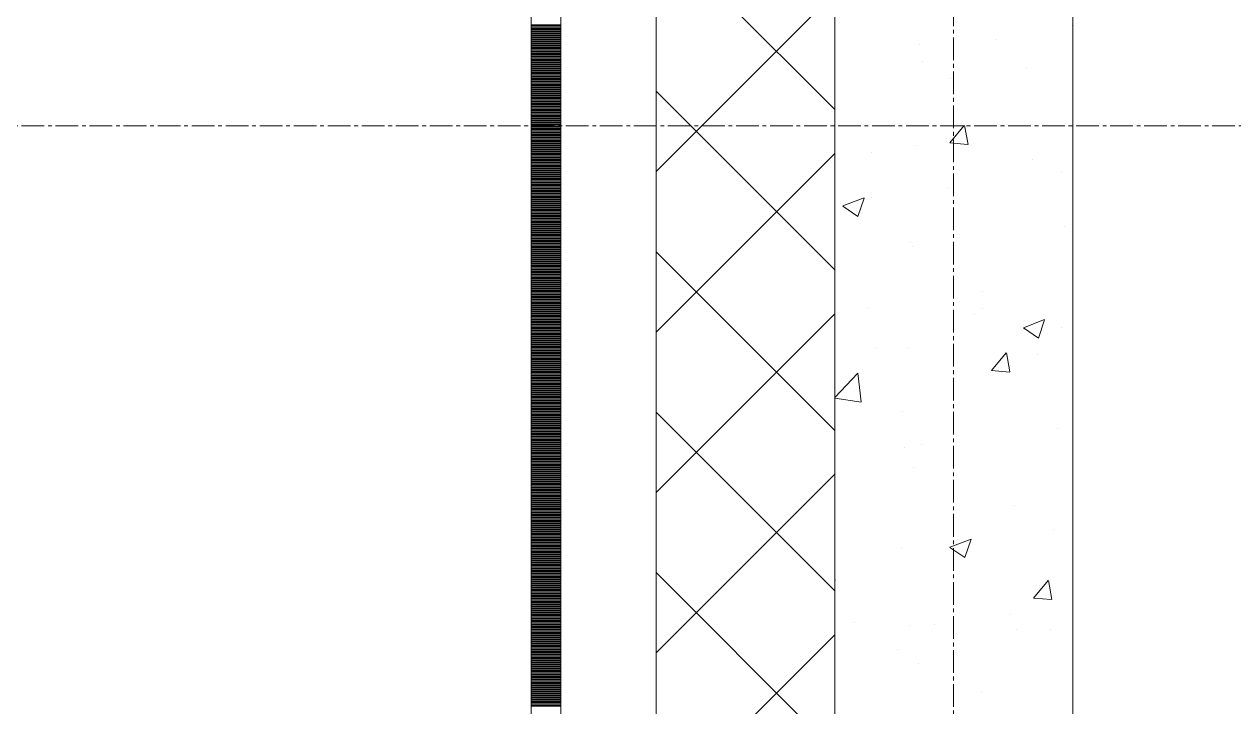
# Model space of a CAD drawing. Header units: millimetres. Extents: x 538266 to 1167394, y 114608 to 637157.
# Drawn here: x 828457 to 829473, y 196925 to 197498 of the extents above; entities that cross this region are included whole.
import ezdxf
from ezdxf.enums import TextEntityAlignment as Align

# ---------------------------------------------------------------- set-up
doc = ezdxf.new("R2010")
doc.units = ezdxf.units.MM
doc.linetypes.add('CENTER2', pattern=[28.575, 19.05, -3.175, 3.175, -3.175])
doc.linetypes.add('DASHED', pattern=[19.05, 12.7, -6.35])
doc.layers.get('Defpoints').update_dxf_attribs({"color": 140})
doc.layers.add('АР_Делит', color=120, linetype='Continuous', lineweight=0, plot=False)
for name, color, linetype, lineweight in [('АР_Стены ПЕНОблок', 52, 'Continuous', 20), ('АР_Тонкая', 254, 'Continuous', 5), ('АР_Утеплитель', 31, 'Continuous', 0), ('АР_Штриховка', 8, 'Continuous', 0)]:
    doc.layers.add(name, color=color, linetype=linetype, lineweight=lineweight)
doc.layers.add('РД_Оси_100', color=7, linetype='Continuous', lineweight=0, true_color=0x525252)
doc.styles.add('style1', font='ARIALN.TTF')

# ---------------------------------------------------------------- blocks, each defined once
blk = doc.blocks.new('2_этаж')
at = {"layer": 'АР_Стены ПЕНОблок', "color": 18, "linetype": 'Continuous', "lineweight": 20, "true_color": 0x000000}
for p, q in [((672773.6, 213213.2), (672773.6, 137013.2)), ((672973.6, 137013.2), (672973.6, 213213.2))]:
    blk.add_line(p, q, dxfattribs=at)
at = {"layer": 'АР_Тонкая', "color": 18, "linetype": 'Continuous', "lineweight": 5, "true_color": 0x000000}
for p, q in [((672518.6, 213213.2), (672518.6, 137013.2)), ((672543.6, 213213.2), (672543.6, 137013.2)), ((672543.6, 137013.2), (672543.6, 213213.2)), ((672623.6, 137013.2), (672623.6, 213213.2))]:
    blk.add_line(p, q, dxfattribs=at)
at = {"layer": 'АР_Утеплитель', "color": 18, "linetype": 'Continuous', "lineweight": 0, "true_color": 0x000000}
for p, q in [((672623.6, 213213.2), (672623.6, 137013.2)), ((672773.6, 137013.2), (672773.6, 213213.2))]:
    blk.add_line(p, q, dxfattribs=at)
at = {"layer": 'АР_Штриховка', "color": 18, "linetype": 'Continuous', "lineweight": 0, "true_color": 0x000000}
for p, q in [((672773.6, 197426.9), (672623.6, 197576.9)), ((672623.6, 197374.8), (672773.6, 197524.8)), ((672518.6, 197498), (672543.6, 197498)), ((672518.6, 197497), (672543.6, 197497)), ((672518.6, 197496), (672543.6, 197496)), ((672518.6, 197495), (672543.6, 197495)), ((672518.6, 197494), (672543.6, 197494)), ((672973.1, 197497.5), (672973.1, 197497.5)), ((672518.6, 197493), (672543.6, 197493)), ((672518.6, 197492), (672543.6, 197492)), ((672518.6, 197491), (672543.6, 197491)), ((672518.6, 197490), (672543.6, 197490)), ((672518.6, 197489), (672543.6, 197489)), ((672518.6, 197488), (672543.6, 197488)), ((672518.6, 197487), (672543.6, 197487)), ((672518.6, 197486), (672543.6, 197486)), ((672518.6, 197485), (672543.6, 197485)), ((672518.6, 197484), (672543.6, 197484)), ((672908.5, 197485.6), (672908.5, 197485.6)), ((672518.6, 197483), (672543.6, 197483)), ((672518.6, 197482), (672543.6, 197482)), ((672518.6, 197481), (672543.6, 197481)), ((672518.6, 197480), (672543.6, 197480)), ((672518.6, 197479), (672543.6, 197479)), ((672518.6, 197478), (672543.6, 197478)), ((672518.6, 197477), (672543.6, 197477)), ((672518.6, 197476), (672543.6, 197476)), ((672518.6, 197475), (672543.6, 197475)), ((672518.6, 197474), (672543.6, 197474)), ((672844.8, 197481.2), (672844.8, 197481.2)), ((672518.6, 197473), (672543.6, 197473)), ((672518.6, 197472), (672543.6, 197472)), ((672518.6, 197471), (672543.6, 197471)), ((672518.6, 197470), (672543.6, 197470)), ((672518.6, 197469), (672543.6, 197469)), ((672518.6, 197468), (672543.6, 197468)), ((672518.6, 197467), (672543.6, 197467)), ((672518.6, 197466), (672543.6, 197466)), ((672518.6, 197465), (672543.6, 197465)), ((672518.6, 197464), (672543.6, 197464)), ((672847.5, 197467), (672847.5, 197467)), ((672518.6, 197463), (672543.6, 197463)), ((672518.6, 197462), (672543.6, 197462)), ((672518.6, 197461), (672543.6, 197461)), ((672518.6, 197460), (672543.6, 197460)), ((672518.6, 197459), (672543.6, 197459)), ((672518.6, 197458), (672543.6, 197458)), ((672518.6, 197457), (672543.6, 197457)), ((672518.6, 197456), (672543.6, 197456)), ((672518.6, 197455), (672543.6, 197455)), ((672518.6, 197454), (672543.6, 197454)), ((672518.6, 197453), (672543.6, 197453)), ((672871.2, 197453.1), (672871.2, 197453.1)), ((672934.8, 197461.4), (672934.8, 197461.4)), ((672518.6, 197452), (672543.6, 197452)), ((672518.6, 197451), (672543.6, 197451)), ((672518.6, 197450), (672543.6, 197450)), ((672518.6, 197449), (672543.6, 197449)), ((672518.6, 197448), (672543.6, 197448)), ((672518.6, 197447), (672543.6, 197447)), ((672518.6, 197446), (672543.6, 197446)), ((672518.6, 197445), (672543.6, 197445)), ((672518.6, 197444), (672543.6, 197444)), ((672518.6, 197443), (672543.6, 197443)), ((672518.6, 197442), (672543.6, 197442)), ((672518.6, 197441), (672543.6, 197441)), ((672518.6, 197440), (672543.6, 197440)), ((672518.6, 197439), (672543.6, 197439)), ((672518.6, 197438), (672543.6, 197438)), ((672518.6, 197437), (672543.6, 197437)), ((672518.6, 197436), (672543.6, 197436)), ((672518.6, 197435), (672543.6, 197435)), ((672518.6, 197434), (672543.6, 197434)), ((672518.6, 197433), (672543.6, 197433)), ((672773.6, 197292.2), (672623.6, 197442.2)), ((672518.6, 197432), (672543.6, 197432)), ((672518.6, 197431), (672543.6, 197431)), ((672518.6, 197430), (672543.6, 197430)), ((672518.6, 197429), (672543.6, 197429)), ((672518.6, 197428), (672543.6, 197428)), ((672518.6, 197427), (672543.6, 197427)), ((672518.6, 197426), (672543.6, 197426)), ((672518.6, 197425), (672543.6, 197425)), ((672518.6, 197424), (672543.6, 197424)), ((672518.6, 197423), (672543.6, 197423)), ((672518.6, 197422), (672543.6, 197422)), ((672518.6, 197421), (672543.6, 197421)), ((672518.6, 197420), (672543.6, 197420)), ((672518.6, 197419), (672543.6, 197419)), ((672518.6, 197418), (672543.6, 197418)), ((672518.6, 197417), (672543.6, 197417)), ((672518.6, 197416), (672543.6, 197416)), ((672518.6, 197415), (672543.6, 197415)), ((672518.6, 197414), (672543.6, 197414)), ((672518.6, 197413), (672543.6, 197413)), ((672870.2, 197398.9), (672882.4, 197413.5)), ((672885.6, 197397.6), (672882.7, 197413.6)), ((672970, 197412.9), (672970, 197412.9)), ((672518.6, 197412), (672543.6, 197412)), ((672518.6, 197411), (672543.6, 197411)), ((672518.6, 197410), (672543.6, 197410)), ((672518.6, 197409), (672543.6, 197409)), ((672518.6, 197408), (672543.6, 197408)), ((672518.6, 197407), (672543.6, 197407)), ((672518.6, 197406), (672543.6, 197406)), ((672518.6, 197405), (672543.6, 197405)), ((672518.6, 197404), (672543.6, 197404)), ((672518.6, 197403), (672543.6, 197403)), ((672518.6, 197402), (672543.6, 197402)), ((672518.6, 197401), (672543.6, 197401)), ((672518.6, 197400), (672543.6, 197400)), ((672518.6, 197399), (672543.6, 197399)), ((672518.6, 197398), (672543.6, 197398)), ((672518.6, 197397), (672543.6, 197397)), ((672518.6, 197396), (672543.6, 197396)), ((672518.6, 197395), (672543.6, 197395)), ((672518.6, 197394), (672543.6, 197394)), ((672518.6, 197393), (672543.6, 197393)), ((672518.6, 197392), (672543.6, 197392)), ((672841.7, 197396.7), (672841.7, 197396.7)), ((672870.2, 197398.9), (672885.3, 197397.6)), ((672518.6, 197391), (672543.6, 197391)), ((672518.6, 197390), (672543.6, 197390)), ((672518.6, 197389), (672543.6, 197389)), ((672518.6, 197388), (672543.6, 197388)), ((672518.6, 197387), (672543.6, 197387)), ((672518.6, 197386), (672543.6, 197386)), ((672518.6, 197385), (672543.6, 197385)), ((672518.6, 197384), (672543.6, 197384)), ((672518.6, 197383), (672543.6, 197383)), ((672518.6, 197382), (672543.6, 197382)), ((672623.6, 197240.1), (672773.6, 197390.1)), ((672804.4, 197390.6), (672804.4, 197390.6)), ((672940, 197384.9), (672940, 197384.9)), ((672518.6, 197381), (672543.6, 197381)), ((672518.6, 197380), (672543.6, 197380)), ((672518.6, 197379), (672543.6, 197379)), ((672518.6, 197378), (672543.6, 197378)), ((672518.6, 197377), (672543.6, 197377)), ((672518.6, 197376), (672543.6, 197376)), ((672518.6, 197375), (672543.6, 197375)), ((672518.6, 197374), (672543.6, 197374)), ((672518.6, 197373), (672543.6, 197373)), ((672518.6, 197372), (672543.6, 197372)), ((672964.2, 197373.9), (672964.2, 197373.9)), ((672518.6, 197371), (672543.6, 197371)), ((672518.6, 197370), (672543.6, 197370)), ((672518.6, 197369), (672543.6, 197369)), ((672518.6, 197368), (672543.6, 197368)), ((672518.6, 197367), (672543.6, 197367)), ((672518.6, 197366), (672543.6, 197366)), ((672518.6, 197365), (672543.6, 197365)), ((672518.6, 197364), (672543.6, 197364)), ((672518.6, 197363), (672543.6, 197363)), ((672518.6, 197362), (672543.6, 197362)), ((672518.6, 197361), (672543.6, 197361)), ((672518.6, 197360), (672543.6, 197360)), ((672518.6, 197359), (672543.6, 197359)), ((672518.6, 197358), (672543.6, 197358)), ((672518.6, 197357), (672543.6, 197357)), ((672518.6, 197356), (672543.6, 197356)), ((672518.6, 197355), (672543.6, 197355)), ((672518.6, 197354), (672543.6, 197354)), ((672518.6, 197353), (672543.6, 197353)), ((672518.6, 197352), (672543.6, 197352)), ((672780.5, 197345.9), (672798.3, 197352.7)), ((672793.1, 197337.2), (672798.3, 197352.6)), ((672804.4, 197352.9), (672804.4, 197352.9)), ((672868, 197361.3), (672868, 197361.3)), ((672518.6, 197351), (672543.6, 197351)), ((672518.6, 197350), (672543.6, 197350)), ((672518.6, 197349), (672543.6, 197349)), ((672518.6, 197348), (672543.6, 197348)), ((672518.6, 197347), (672543.6, 197347)), ((672518.6, 197346), (672543.6, 197346)), ((672518.6, 197345), (672543.6, 197345)), ((672518.6, 197344), (672543.6, 197344)), ((672518.6, 197343), (672543.6, 197343)), ((672518.6, 197342), (672543.6, 197342)), ((672780.5, 197345.8), (672793.1, 197337.2)), ((672518.6, 197341), (672543.6, 197341)), ((672518.6, 197340), (672543.6, 197340)), ((672518.6, 197339), (672543.6, 197339)), ((672518.6, 197338), (672543.6, 197338)), ((672518.6, 197337), (672543.6, 197337)), ((672518.6, 197336), (672543.6, 197336)), ((672518.6, 197335), (672543.6, 197335)), ((672518.6, 197334), (672543.6, 197334)), ((672518.6, 197333), (672543.6, 197333)), ((672518.6, 197332), (672543.6, 197332)), ((672518.6, 197331), (672543.6, 197331)), ((672518.6, 197330), (672543.6, 197330)), ((672518.6, 197329), (672543.6, 197329)), ((672518.6, 197328), (672543.6, 197328)), ((672518.6, 197327), (672543.6, 197327)), ((672518.6, 197326), (672543.6, 197326)), ((672518.6, 197325), (672543.6, 197325)), ((672518.6, 197324), (672543.6, 197324)), ((672518.6, 197323), (672543.6, 197323)), ((672518.6, 197322), (672543.6, 197322)), ((672518.6, 197321), (672543.6, 197321)), ((672966.9, 197328.4), (672966.9, 197328.4)), ((672518.6, 197320), (672543.6, 197320)), ((672518.6, 197319), (672543.6, 197319)), ((672518.6, 197318), (672543.6, 197318)), ((672518.6, 197317), (672543.6, 197317)), ((672518.6, 197316), (672543.6, 197316)), ((672518.6, 197315), (672543.6, 197315)), ((672518.6, 197314), (672543.6, 197314)), ((672518.6, 197313), (672543.6, 197313)), ((672518.6, 197312), (672543.6, 197312)), ((672518.6, 197311), (672543.6, 197311)), ((672837, 197315.4), (672837, 197315.4)), ((672838.6, 197312.1), (672838.6, 197312.1)), ((672518.6, 197310), (672543.6, 197310)), ((672518.6, 197309), (672543.6, 197309)), ((672518.6, 197308), (672543.6, 197308)), ((672518.6, 197307), (672543.6, 197307)), ((672518.6, 197306), (672543.6, 197306)), ((672518.6, 197305), (672543.6, 197305)), ((672518.6, 197304), (672543.6, 197304)), ((672518.6, 197303), (672543.6, 197303)), ((672518.6, 197302), (672543.6, 197302)), ((672518.6, 197301), (672543.6, 197301)), ((672773.6, 197157.5), (672623.6, 197307.5)), ((672518.6, 197300), (672543.6, 197300)), ((672518.6, 197299), (672543.6, 197299)), ((672518.6, 197298), (672543.6, 197298)), ((672518.6, 197297), (672543.6, 197297)), ((672518.6, 197296), (672543.6, 197296)), ((672518.6, 197295), (672543.6, 197295)), ((672518.6, 197294), (672543.6, 197294)), ((672518.6, 197293), (672543.6, 197293)), ((672518.6, 197292), (672543.6, 197292)), ((672518.6, 197291), (672543.6, 197291)), ((672518.6, 197290), (672543.6, 197290)), ((672518.6, 197289), (672543.6, 197289)), ((672518.6, 197288), (672543.6, 197288)), ((672518.6, 197287), (672543.6, 197287)), ((672518.6, 197286), (672543.6, 197286)), ((672518.6, 197285), (672543.6, 197285)), ((672518.6, 197284), (672543.6, 197284)), ((672518.6, 197283), (672543.6, 197283)), ((672518.6, 197282), (672543.6, 197282)), ((672518.6, 197281), (672543.6, 197281)), ((672518.6, 197280), (672543.6, 197280)), ((672518.6, 197279), (672543.6, 197279)), ((672518.6, 197278), (672543.6, 197278)), ((672518.6, 197277), (672543.6, 197277)), ((672518.6, 197276), (672543.6, 197276)), ((672518.6, 197275), (672543.6, 197275)), ((672518.6, 197274), (672543.6, 197274)), ((672518.6, 197273), (672543.6, 197273)), ((672518.6, 197272), (672543.6, 197272)), ((672518.6, 197271), (672543.6, 197271)), ((672897.4, 197273.7), (672897.4, 197273.7)), ((672518.6, 197270), (672543.6, 197270)), ((672518.6, 197269), (672543.6, 197269)), ((672518.6, 197268), (672543.6, 197268)), ((672518.6, 197267), (672543.6, 197267)), ((672518.6, 197266), (672543.6, 197266)), ((672518.6, 197265), (672543.6, 197265)), ((672518.6, 197264), (672543.6, 197264)), ((672518.6, 197263), (672543.6, 197263)), ((672518.6, 197262), (672543.6, 197262)), ((672518.6, 197261), (672543.6, 197261)), ((672518.6, 197260), (672543.6, 197260)), ((672801.2, 197261.1), (672801.2, 197261.1)), ((672518.6, 197259), (672543.6, 197259)), ((672518.6, 197258), (672543.6, 197258)), ((672518.6, 197257), (672543.6, 197257)), ((672518.6, 197256), (672543.6, 197256)), ((672518.6, 197255), (672543.6, 197255)), ((672518.6, 197254), (672543.6, 197254)), ((672518.6, 197253), (672543.6, 197253)), ((672518.6, 197252), (672543.6, 197252)), ((672518.6, 197251), (672543.6, 197251)), ((672518.6, 197250), (672543.6, 197250)), ((672623.6, 197105.4), (672773.6, 197255.4)), ((672890.6, 197255.1), (672890.6, 197255.1)), ((672897.9, 197259.7), (672897.9, 197259.7)), ((672932.1, 197243.6), (672949.9, 197250.5)), ((672944.7, 197235), (672949.9, 197250.3)), ((672518.6, 197249), (672543.6, 197249)), ((672518.6, 197248), (672543.6, 197248)), ((672518.6, 197247), (672543.6, 197247)), ((672518.6, 197246), (672543.6, 197246)), ((672518.6, 197245), (672543.6, 197245)), ((672518.6, 197244), (672543.6, 197244)), ((672518.6, 197243), (672543.6, 197243)), ((672518.6, 197242), (672543.6, 197242)), ((672518.6, 197241), (672543.6, 197241)), ((672518.6, 197240), (672543.6, 197240)), ((672932.1, 197243.5), (672944.7, 197235)), ((672963.8, 197243.8), (672963.8, 197243.8)), ((672518.6, 197239), (672543.6, 197239)), ((672518.6, 197238), (672543.6, 197238)), ((672518.6, 197237), (672543.6, 197237)), ((672518.6, 197236), (672543.6, 197236)), ((672518.6, 197235), (672543.6, 197235)), ((672518.6, 197234), (672543.6, 197234)), ((672518.6, 197233), (672543.6, 197233)), ((672518.6, 197232), (672543.6, 197232)), ((672518.6, 197231), (672543.6, 197231)), ((672518.6, 197230), (672543.6, 197230)), ((672518.6, 197229), (672543.6, 197229)), ((672518.6, 197228), (672543.6, 197228)), ((672518.6, 197227), (672543.6, 197227)), ((672518.6, 197226), (672543.6, 197226)), ((672518.6, 197225), (672543.6, 197225)), ((672518.6, 197224), (672543.6, 197224)), ((672518.6, 197223), (672543.6, 197223)), ((672518.6, 197222), (672543.6, 197222)), ((672518.6, 197221), (672543.6, 197221)), ((672518.6, 197220), (672543.6, 197220)), ((672808.5, 197226.7), (672808.5, 197226.7)), ((672835.5, 197227.5), (672835.5, 197227.5)), ((672905.4, 197207.9), (672917.6, 197222.5)), ((672920.8, 197206.6), (672917.9, 197222.5)), ((672944.1, 197221), (672944.1, 197221)), ((672518.6, 197219), (672543.6, 197219)), ((672518.6, 197218), (672543.6, 197218)), ((672518.6, 197217), (672543.6, 197217)), ((672518.6, 197216), (672543.6, 197216)), ((672518.6, 197215), (672543.6, 197215)), ((672518.6, 197214), (672543.6, 197214)), ((672518.6, 197213), (672543.6, 197213)), ((672518.6, 197212), (672543.6, 197212)), ((672518.6, 197211), (672543.6, 197211)), ((672518.6, 197210), (672543.6, 197210)), ((672518.6, 197209), (672543.6, 197209)), ((672518.6, 197208), (672543.6, 197208)), ((672518.6, 197207), (672543.6, 197207)), ((672518.6, 197206), (672543.6, 197206)), ((672518.6, 197205), (672543.6, 197205)), ((672518.6, 197204), (672543.6, 197204)), ((672518.6, 197203), (672543.6, 197203)), ((672518.6, 197202), (672543.6, 197202)), ((672518.6, 197201), (672543.6, 197201)), ((672518.6, 197200), (672543.6, 197200)), ((672518.6, 197199), (672543.6, 197199)), ((672773.6, 197185.2), (672793, 197205.5)), ((672795.9, 197181.4), (672793.1, 197205.5)), ((672905.4, 197207.9), (672920.6, 197206.5)), ((672518.6, 197198), (672543.6, 197198)), ((672518.6, 197197), (672543.6, 197197)), ((672518.6, 197196), (672543.6, 197196)), ((672518.6, 197195), (672543.6, 197195)), ((672518.6, 197194), (672543.6, 197194)), ((672518.6, 197193), (672543.6, 197193)), ((672518.6, 197192), (672543.6, 197192)), ((672518.6, 197191), (672543.6, 197191)), ((672518.6, 197190), (672543.6, 197190)), ((672518.6, 197189), (672543.6, 197189)), ((672518.6, 197188), (672543.6, 197188)), ((672518.6, 197187), (672543.6, 197187)), ((672518.6, 197186), (672543.6, 197186)), ((672518.6, 197185), (672543.6, 197185)), ((672518.6, 197184), (672543.6, 197184)), ((672518.6, 197183), (672543.6, 197183)), ((672518.6, 197182), (672543.6, 197182)), ((672518.6, 197181), (672543.6, 197181)), ((672518.6, 197180), (672543.6, 197180)), ((672518.6, 197179), (672543.6, 197179)), ((672773.6, 197184.7), (672795.9, 197181.2)), ((672518.6, 197178), (672543.6, 197178)), ((672518.6, 197177), (672543.6, 197177)), ((672518.6, 197176), (672543.6, 197176)), ((672518.6, 197175), (672543.6, 197175)), ((672518.6, 197174), (672543.6, 197174)), ((672518.6, 197173), (672543.6, 197173)), ((672518.6, 197172), (672543.6, 197172)), ((672518.6, 197171), (672543.6, 197171)), ((672518.6, 197170), (672543.6, 197170)), ((672518.6, 197169), (672543.6, 197169)), ((672773.6, 197022.8), (672623.6, 197172.8)), ((672830.6, 197173.6), (672830.6, 197173.6)), ((672518.6, 197168), (672543.6, 197168)), ((672518.6, 197167), (672543.6, 197167)), ((672518.6, 197166), (672543.6, 197166)), ((672518.6, 197165), (672543.6, 197165)), ((672518.6, 197164), (672543.6, 197164)), ((672518.6, 197163), (672543.6, 197163)), ((672518.6, 197162), (672543.6, 197162)), ((672518.6, 197161), (672543.6, 197161)), ((672518.6, 197160), (672543.6, 197160)), ((672518.6, 197159), (672543.6, 197159)), ((672960.7, 197159.2), (672960.7, 197159.2)), ((672518.6, 197158), (672543.6, 197158)), ((672518.6, 197157), (672543.6, 197157)), ((672518.6, 197156), (672543.6, 197156)), ((672518.6, 197155), (672543.6, 197155)), ((672518.6, 197154), (672543.6, 197154)), ((672518.6, 197153), (672543.6, 197153)), ((672518.6, 197152), (672543.6, 197152)), ((672518.6, 197151), (672543.6, 197151)), ((672518.6, 197150), (672543.6, 197150)), ((672518.6, 197149), (672543.6, 197149)), ((672518.6, 197148), (672543.6, 197148)), ((672518.6, 197147), (672543.6, 197147)), ((672518.6, 197146), (672543.6, 197146)), ((672518.6, 197145), (672543.6, 197145)), ((672518.6, 197144), (672543.6, 197144)), ((672518.6, 197143), (672543.6, 197143)), ((672518.6, 197142), (672543.6, 197142)), ((672518.6, 197141), (672543.6, 197141)), ((672518.6, 197140), (672543.6, 197140)), ((672518.6, 197139), (672543.6, 197139)), ((672518.6, 197138), (672543.6, 197138)), ((672832.4, 197143), (672832.4, 197143)), ((672846.7, 197145.4), (672846.7, 197145.4)), ((672518.6, 197137), (672543.6, 197137)), ((672518.6, 197136), (672543.6, 197136)), ((672518.6, 197135), (672543.6, 197135)), ((672518.6, 197134), (672543.6, 197134)), ((672518.6, 197133), (672543.6, 197133)), ((672518.6, 197132), (672543.6, 197132)), ((672518.6, 197131), (672543.6, 197131)), ((672518.6, 197130), (672543.6, 197130)), ((672518.6, 197129), (672543.6, 197129)), ((672518.6, 197128), (672543.6, 197128)), ((672518.6, 197127), (672543.6, 197127)), ((672518.6, 197126), (672543.6, 197126)), ((672518.6, 197125), (672543.6, 197125)), ((672518.6, 197124), (672543.6, 197124)), ((672518.6, 197123), (672543.6, 197123)), ((672518.6, 197122), (672543.6, 197122)), ((672518.6, 197121), (672543.6, 197121)), ((672518.6, 197120), (672543.6, 197120)), ((672518.6, 197119), (672543.6, 197119)), ((672518.6, 197118), (672543.6, 197118)), ((672623.6, 196970.7), (672773.6, 197120.7)), ((672840, 197126), (672840, 197126)), ((672518.6, 197117), (672543.6, 197117)), ((672518.6, 197116), (672543.6, 197116)), ((672518.6, 197115), (672543.6, 197115)), ((672518.6, 197114), (672543.6, 197114)), ((672518.6, 197113), (672543.6, 197113)), ((672518.6, 197112), (672543.6, 197112)), ((672518.6, 197111), (672543.6, 197111)), ((672518.6, 197110), (672543.6, 197110)), ((672518.6, 197109), (672543.6, 197109)), ((672518.6, 197108), (672543.6, 197108)), ((672518.6, 197107), (672543.6, 197107)), ((672518.6, 197106), (672543.6, 197106)), ((672518.6, 197105), (672543.6, 197105)), ((672518.6, 197104), (672543.6, 197104)), ((672518.6, 197103), (672543.6, 197103)), ((672518.6, 197102), (672543.6, 197102)), ((672518.6, 197101), (672543.6, 197101)), ((672518.6, 197100), (672543.6, 197100)), ((672518.6, 197099), (672543.6, 197099)), ((672518.6, 197098), (672543.6, 197098)), ((672518.6, 197097), (672543.6, 197097)), ((672518.6, 197096), (672543.6, 197096)), ((672518.6, 197095), (672543.6, 197095)), ((672518.6, 197094), (672543.6, 197094)), ((672518.6, 197093), (672543.6, 197093)), ((672518.6, 197092), (672543.6, 197092)), ((672518.6, 197091), (672543.6, 197091)), ((672518.6, 197090), (672543.6, 197090)), ((672518.6, 197089), (672543.6, 197089)), ((672518.6, 197088), (672543.6, 197088)), ((672924.2, 197094.5), (672924.2, 197094.5)), ((672518.6, 197087), (672543.6, 197087)), ((672518.6, 197086), (672543.6, 197086)), ((672518.6, 197085), (672543.6, 197085)), ((672518.6, 197084), (672543.6, 197084)), ((672518.6, 197083), (672543.6, 197083)), ((672518.6, 197082), (672543.6, 197082)), ((672518.6, 197081), (672543.6, 197081)), ((672518.6, 197080), (672543.6, 197080)), ((672518.6, 197079), (672543.6, 197079)), ((672518.6, 197078), (672543.6, 197078)), ((672518.6, 197077), (672543.6, 197077)), ((672518.6, 197076), (672543.6, 197076)), ((672518.6, 197075), (672543.6, 197075)), ((672518.6, 197074), (672543.6, 197074)), ((672518.6, 197073), (672543.6, 197073)), ((672518.6, 197072), (672543.6, 197072)), ((672518.6, 197071), (672543.6, 197071)), ((672518.6, 197070), (672543.6, 197070)), ((672518.6, 197069), (672543.6, 197069)), ((672518.6, 197068), (672543.6, 197068)), ((672518.6, 197067), (672543.6, 197067)), ((672957.6, 197074.7), (672957.6, 197074.7)), ((672518.6, 197066), (672543.6, 197066)), ((672518.6, 197065), (672543.6, 197065)), ((672518.6, 197064), (672543.6, 197064)), ((672518.6, 197063), (672543.6, 197063)), ((672518.6, 197062), (672543.6, 197062)), ((672518.6, 197061), (672543.6, 197061)), ((672518.6, 197060), (672543.6, 197060)), ((672518.6, 197059), (672543.6, 197059)), ((672518.6, 197058), (672543.6, 197058)), ((672518.6, 197057), (672543.6, 197057)), ((672829.3, 197058.4), (672829.3, 197058.4)), ((672870.3, 197059.5), (672888.1, 197066.3)), ((672870.3, 197059.3), (672882.9, 197050.8)), ((672882.9, 197050.8), (672888.1, 197066.1)), ((672518.6, 197056), (672543.6, 197056)), ((672518.6, 197055), (672543.6, 197055)), ((672518.6, 197054), (672543.6, 197054)), ((672518.6, 197053), (672543.6, 197053)), ((672518.6, 197052), (672543.6, 197052)), ((672518.6, 197051), (672543.6, 197051)), ((672518.6, 197050), (672543.6, 197050)), ((672518.6, 197049), (672543.6, 197049)), ((672518.6, 197048), (672543.6, 197048)), ((672518.6, 197047), (672543.6, 197047)), ((672518.6, 197046), (672543.6, 197046)), ((672518.6, 197045), (672543.6, 197045)), ((672518.6, 197044), (672543.6, 197044)), ((672518.6, 197043), (672543.6, 197043)), ((672518.6, 197042), (672543.6, 197042)), ((672518.6, 197041), (672543.6, 197041)), ((672518.6, 197040), (672543.6, 197040)), ((672518.6, 197039), (672543.6, 197039)), ((672518.6, 197038), (672543.6, 197038)), ((672518.6, 197037), (672543.6, 197037)), ((672773.6, 196888.1), (672623.6, 197038.1)), ((672518.6, 197036), (672543.6, 197036)), ((672518.6, 197035), (672543.6, 197035)), ((672518.6, 197034), (672543.6, 197034)), ((672518.6, 197033), (672543.6, 197033)), ((672518.6, 197032), (672543.6, 197032)), ((672518.6, 197031), (672543.6, 197031)), ((672518.6, 197030), (672543.6, 197030)), ((672518.6, 197029), (672543.6, 197029)), ((672518.6, 197028), (672543.6, 197028)), ((672518.6, 197027), (672543.6, 197027)), ((672773.9, 197031.5), (672773.6, 197033.3)), ((672773.6, 197031.4), (672773.6, 197031.4)), ((672940.6, 197016.8), (672952.9, 197031.4)), ((672956.1, 197015.5), (672953.2, 197031.5)), ((672518.6, 197026), (672543.6, 197026)), ((672518.6, 197025), (672543.6, 197025)), ((672518.6, 197024), (672543.6, 197024)), ((672518.6, 197023), (672543.6, 197023)), ((672518.6, 197022), (672543.6, 197022)), ((672518.6, 197021), (672543.6, 197021)), ((672518.6, 197020), (672543.6, 197020)), ((672518.6, 197019), (672543.6, 197019)), ((672518.6, 197018), (672543.6, 197018)), ((672518.6, 197017), (672543.6, 197017)), ((672940.6, 197016.8), (672955.8, 197015.5)), ((672518.6, 197016), (672543.6, 197016)), ((672518.6, 197015), (672543.6, 197015)), ((672518.6, 197014), (672543.6, 197014)), ((672518.6, 197013), (672543.6, 197013)), ((672518.6, 197012), (672543.6, 197012)), ((672518.6, 197011), (672543.6, 197011)), ((672518.6, 197010), (672543.6, 197010)), ((672518.6, 197009), (672543.6, 197009)), ((672518.6, 197008), (672543.6, 197008)), ((672518.6, 197007), (672543.6, 197007)), ((672518.6, 197006), (672543.6, 197006)), ((672518.6, 197005), (672543.6, 197005)), ((672518.6, 197004), (672543.6, 197004)), ((672518.6, 197003), (672543.6, 197003)), ((672518.6, 197002), (672543.6, 197002)), ((672518.6, 197001), (672543.6, 197001)), ((672518.6, 197000), (672543.6, 197000)), ((672518.6, 196999), (672543.6, 196999)), ((672518.6, 196998), (672543.6, 196998)), ((672518.6, 196997), (672543.6, 196997)), ((672518.6, 196996), (672543.6, 196996)), ((672790.6, 196996.2), (672790.6, 196996.2)), ((672920.9, 197002.7), (672920.9, 197002.7)), ((672518.6, 196995), (672543.6, 196995)), ((672518.6, 196994), (672543.6, 196994)), ((672518.6, 196993), (672543.6, 196993)), ((672518.6, 196992), (672543.6, 196992)), ((672518.6, 196991), (672543.6, 196991)), ((672518.6, 196990), (672543.6, 196990)), ((672518.6, 196989), (672543.6, 196989)), ((672518.6, 196988), (672543.6, 196988)), ((672518.6, 196987), (672543.6, 196987)), ((672518.6, 196986), (672543.6, 196986)), ((672623.6, 196835.9), (672773.6, 196985.9)), ((672836.3, 196993.8), (672836.3, 196993.8)), ((672857.3, 196994.3), (672857.3, 196994.3)), ((672926.2, 196990.5), (672926.2, 196990.5)), ((672954.5, 196990.1), (672954.5, 196990.1)), ((672518.6, 196985), (672543.6, 196985)), ((672518.6, 196984), (672543.6, 196984)), ((672518.6, 196983), (672543.6, 196983)), ((672518.6, 196982), (672543.6, 196982)), ((672518.6, 196981), (672543.6, 196981)), ((672518.6, 196980), (672543.6, 196980)), ((672518.6, 196979), (672543.6, 196979)), ((672518.6, 196978), (672543.6, 196978)), ((672518.6, 196977), (672543.6, 196977)), ((672518.6, 196976), (672543.6, 196976)), ((672518.6, 196975), (672543.6, 196975)), ((672518.6, 196974), (672543.6, 196974)), ((672518.6, 196973), (672543.6, 196973)), ((672518.6, 196972), (672543.6, 196972)), ((672518.6, 196971), (672543.6, 196971)), ((672518.6, 196970), (672543.6, 196970)), ((672518.6, 196969), (672543.6, 196969)), ((672518.6, 196968), (672543.6, 196968)), ((672518.6, 196967), (672543.6, 196967)), ((672518.6, 196966), (672543.6, 196966)), ((672826.2, 196973.9), (672826.2, 196973.9)), ((672518.6, 196965), (672543.6, 196965)), ((672518.6, 196964), (672543.6, 196964)), ((672518.6, 196963), (672543.6, 196963)), ((672518.6, 196962), (672543.6, 196962)), ((672518.6, 196961), (672543.6, 196961)), ((672518.6, 196960), (672543.6, 196960)), ((672518.6, 196959), (672543.6, 196959)), ((672518.6, 196958), (672543.6, 196958)), ((672518.6, 196957), (672543.6, 196957)), ((672518.6, 196956), (672543.6, 196956)), ((672844.1, 196962.1), (672844.1, 196962.1)), ((672518.6, 196955), (672543.6, 196955)), ((672518.6, 196954), (672543.6, 196954)), ((672518.6, 196953), (672543.6, 196953)), ((672518.6, 196952), (672543.6, 196952)), ((672518.6, 196951), (672543.6, 196951)), ((672518.6, 196950), (672543.6, 196950)), ((672518.6, 196949), (672543.6, 196949)), ((672518.6, 196948), (672543.6, 196948)), ((672518.6, 196947), (672543.6, 196947)), ((672518.6, 196946), (672543.6, 196946)), ((672518.6, 196945), (672543.6, 196945)), ((672518.6, 196944), (672543.6, 196944)), ((672518.6, 196943), (672543.6, 196943)), ((672518.6, 196942), (672543.6, 196942)), ((672518.6, 196941), (672543.6, 196941)), ((672518.6, 196940), (672543.6, 196940)), ((672518.6, 196939), (672543.6, 196939)), ((672518.6, 196938), (672543.6, 196938)), ((672518.6, 196937), (672543.6, 196937)), ((672518.6, 196936), (672543.6, 196936)), ((672518.6, 196935), (672543.6, 196935)), ((672897.1, 196938), (672897.1, 196938)), ((672518.6, 196934), (672543.6, 196934)), ((672518.6, 196933), (672543.6, 196933)), ((672518.6, 196932), (672543.6, 196932)), ((672518.6, 196931), (672543.6, 196931)), ((672518.6, 196930), (672543.6, 196930)), ((672518.6, 196929), (672543.6, 196929)), ((672518.6, 196928), (672543.6, 196928)), ((672518.6, 196927), (672543.6, 196927)), ((672518.6, 196926), (672543.6, 196926))]:
    blk.add_line(p, q, dxfattribs=at)
at = {"layer": 'Defpoints', "color": 18, "true_color": 0x000000, "style": 'style1'}
for p in [(677970.6, 219836.4), (678101.2, 211681.4)]:
    blk.add_attdef('АР-ПОМЕЩЕНИЕ:НАИМЕНОВАНИЕ', text='', height=100, dxfattribs=at).set_placement(p, align=Align.MIDDLE)
blk = doc.blocks.new('СОШ_2200_АР_ОСИ_М100_28.05.24')
at = {"layer": 'АР_Делит', "color": 251, "linetype": 'DASHED', "true_color": 0x636466}
blk.add_lwpolyline([(-355, 13145), (-355, 100855), (37145, 100855), (37145, 129155), (72745, 129155), (72745, 135155), (114955, 135155), (114955, -355)], dxfattribs=at)
at = {"layer": 'РД_Оси_100', "color": 251, "linetype": 'CENTER2', "true_color": 0x636466}
for p, q in [((0, -6155), (0, 139938.679)), ((-5954.958, 75000), (119910, 75000))]:
    blk.add_line(p, q, dxfattribs=at)

msp = doc.modelspace()

# ---------------------------------------------------------------- block references
msp.add_blockref('2_этаж', (156364.3, 0))
at = {"layer": 'РД_Оси_100'}
msp.add_blockref('СОШ_2200_АР_ОСИ_М100_28.05.24', (829237.8, 122413.2), dxfattribs=at)

doc.saveas('drawing.dxf')
